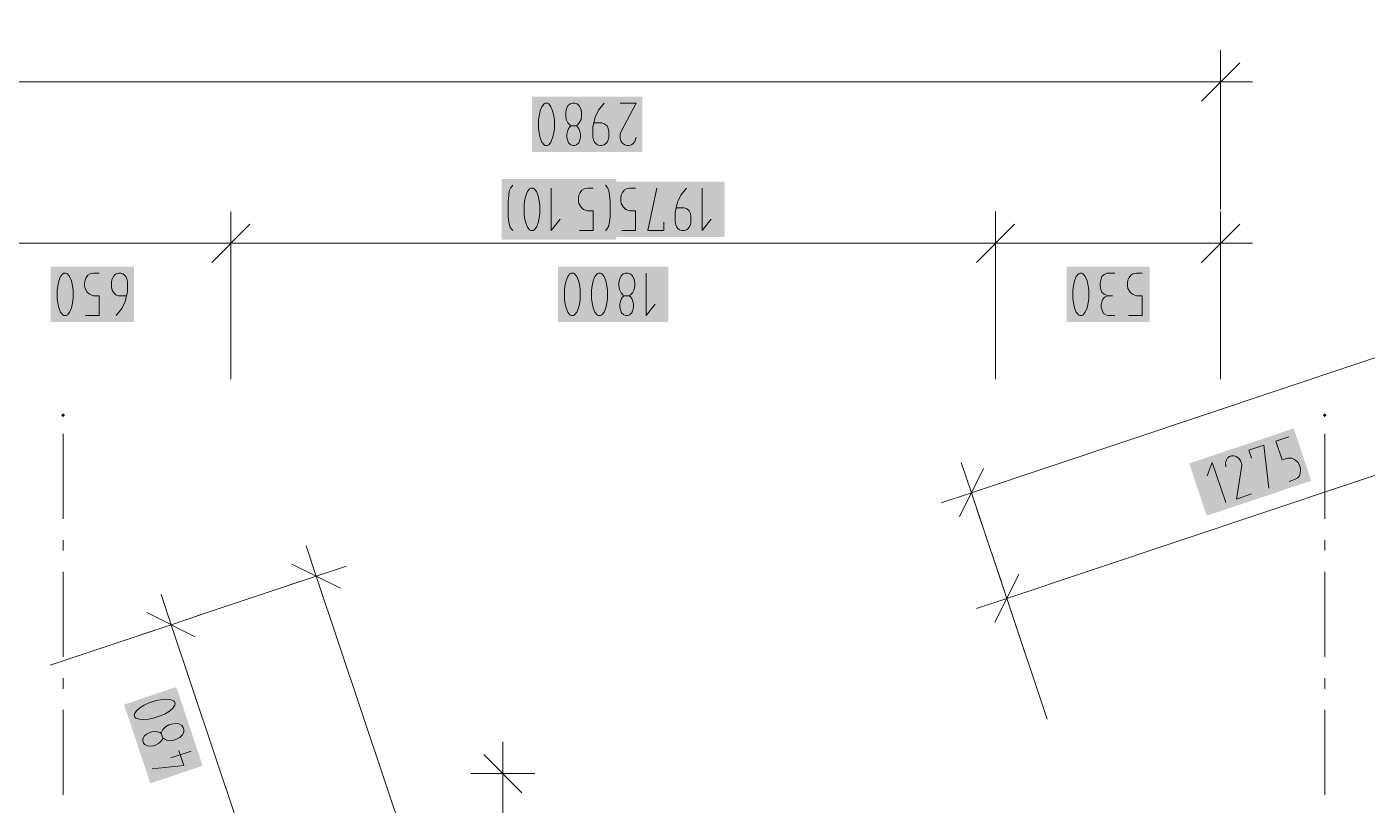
# Model space of a CAD drawing. Header units: millimetres. Extents: x 0 to 594, y 0 to 420.
# Drawn here: x 125.82 to 158.16, y 339.59 to 358.37 of the extents above; entities that cross this region are included whole.
import ezdxf

# ---------------------------------------------------------------- set-up
doc = ezdxf.new("R2010")
doc.units = ezdxf.units.MM
doc.header["$LTSCALE"] = 8
doc.layers.add('PDF_Koty delkove', color=7, linetype='Continuous')
doc.layers.add('PDF_Osy hlavni', color=7, linetype='Continuous')

msp = doc.modelspace()

# ---------------------------------------------------------------- linework, layer by layer
at = {"layer": 'PDF_Koty delkove', "lineweight": 18}
for points in [[(182.204, 358.368), (148.615, 347.125)], [(154.628, 357.808), (154.628, 357.039), (154.628, 356.27)], [(155.089, 357.5), (154.167, 356.578)], [(154.628, 357.039), (129.719, 357.039), (124.064, 357.039), (118.574, 357.039), (80.88, 357.039), (65.966, 357.039)], [(155.397, 357.039), (154.628, 357.039), (154.628, 353.964)], [(138.168, 355.911), (138.182, 355.809), (138.209, 355.689), (138.251, 355.587), (138.305, 355.518), (138.333, 355.502), (138.387, 355.502), (138.415, 355.518), (138.469, 355.587), (138.51, 355.689), (138.538, 355.809), (138.552, 355.911), (138.552, 356.116), (138.538, 356.218), (138.51, 356.338), (138.469, 356.441), (138.415, 356.509), (138.387, 356.527), (138.333, 356.527), (138.305, 356.509), (138.251, 356.441), (138.209, 356.338), (138.182, 356.218), (138.168, 356.116)], [(139.756, 356.527), (139.619, 356.356), (139.537, 356.184), (139.483, 355.946), (139.483, 355.706), (139.496, 355.638), (139.524, 355.587), (139.551, 355.553), (139.592, 355.518), (139.647, 355.502), (139.701, 355.502), (139.756, 355.518)], [(140.14, 356.527), (140.523, 356.527), (140.167, 355.843), (140.14, 355.774), (140.14, 355.672), (140.167, 355.604), (140.208, 355.553), (140.249, 355.518), (140.304, 355.502), (140.358, 355.502), (140.413, 355.518), (140.454, 355.553), (140.495, 355.604), (140.523, 355.706)], [(138.168, 356.116), (138.168, 355.911)], [(139.072, 355.979), (139.099, 355.962), (139.14, 355.911), (139.167, 355.843), (139.181, 355.774), (139.181, 355.706), (139.167, 355.638), (139.14, 355.569), (139.085, 355.518), (139.044, 355.502), (138.99, 355.502), (138.949, 355.518), (138.894, 355.569), (138.867, 355.638), (138.853, 355.706), (138.853, 355.774), (138.867, 355.843), (138.894, 355.911), (138.935, 355.962), (138.962, 355.979)], [(139.756, 355.518), (139.797, 355.553), (139.824, 355.587), (139.852, 355.638), (139.866, 355.706), (139.866, 355.843), (139.852, 355.911), (139.824, 355.979), (139.756, 356.031), (139.701, 356.048), (139.51, 356.048)], [(183.057, 355.821), (179.363, 354.584), (177.803, 354.062), (177.176, 353.852), (161.868, 348.728), (149.468, 344.578)], [(137.546, 353.452), (137.519, 353.486), (137.478, 353.554), (137.451, 353.656), (137.437, 353.793), (137.437, 354.134), (137.451, 354.306), (137.464, 354.408), (137.492, 354.477), (137.546, 354.544)], [(138.476, 354.477), (138.476, 353.452), (138.694, 353.724)], [(139.487, 353.452), (139.487, 353.929), (139.35, 353.929), (139.255, 353.964), (139.2, 354.016), (139.145, 354.101), (139.131, 354.168), (139.131, 354.237), (139.145, 354.306), (139.172, 354.373), (139.213, 354.424), (139.268, 354.459), (139.35, 354.477), (139.487, 354.477)], [(139.787, 354.544), (139.842, 354.477), (139.869, 354.408), (139.883, 354.306), (139.897, 354.134), (139.897, 353.793), (139.883, 353.656), (139.855, 353.554), (139.814, 353.486), (139.787, 353.452)], [(140.18, 353.452), (140.508, 353.452), (140.508, 353.929), (140.371, 353.929), (140.276, 353.964), (140.221, 354.016), (140.167, 354.101), (140.153, 354.168), (140.153, 354.237), (140.167, 354.306), (140.194, 354.373), (140.235, 354.424), (140.289, 354.459), (140.371, 354.477), (140.508, 354.477)], [(141.192, 353.656), (141.192, 353.452), (140.809, 353.452), (141.027, 354.477)], [(141.738, 354.477), (141.601, 354.306), (141.519, 354.134), (141.465, 353.896), (141.465, 353.656), (141.479, 353.588), (141.506, 353.537), (141.533, 353.503), (141.574, 353.468), (141.629, 353.452), (141.683, 353.452), (141.738, 353.468), (141.779, 353.503), (141.806, 353.537), (141.834, 353.588), (141.848, 353.656), (141.848, 353.793), (141.834, 353.861), (141.806, 353.929), (141.738, 353.981), (141.683, 353.998), (141.492, 353.998)], [(142.121, 354.477), (142.121, 353.452), (142.339, 353.724)], [(130.746, 353.913), (130.746, 353.144), (130.746, 352.376)], [(149.195, 353.913), (149.195, 353.144), (149.195, 352.376)], [(154.628, 353.913), (154.628, 353.144), (154.628, 352.376)], [(131.207, 353.606), (130.284, 352.683)], [(149.657, 353.606), (148.734, 352.683)], [(155.089, 353.606), (154.167, 352.683)], [(139.159, 353.452), (139.487, 353.452)], [(65.966, 353.144), (71.501, 353.144), (80.88, 353.144), (118.574, 353.144), (124.064, 353.144), (130.746, 353.144), (143.175, 353.144), (149.195, 353.144), (149.227, 353.144), (149.94, 353.144), (154.628, 353.144), (155.397, 353.144)], [(130.746, 353.144), (130.746, 352.641), (130.746, 352.635), (130.746, 352.581), (130.746, 349.864)], [(149.195, 353.144), (149.195, 352.824), (149.195, 352.591), (149.195, 352.59), (149.195, 352.581), (149.195, 349.864)], [(154.628, 353.144), (154.628, 349.864)], [(126.856, 352.341), (126.802, 352.409), (126.774, 352.427), (126.72, 352.427), (126.692, 352.409), (126.638, 352.341), (126.597, 352.238), (126.57, 352.118), (126.556, 352.016)], [(126.556, 352.016), (126.556, 351.811), (126.57, 351.709), (126.597, 351.589), (126.638, 351.487), (126.692, 351.418), (126.72, 351.402), (126.774, 351.402), (126.802, 351.418), (126.856, 351.487), (126.898, 351.589), (126.925, 351.709), (126.939, 351.811), (126.939, 352.016), (126.925, 352.118), (126.898, 352.238), (126.856, 352.341)], [(127.24, 351.402), (127.569, 351.402), (127.569, 351.879), (127.431, 351.879), (127.336, 351.914), (127.281, 351.966), (127.227, 352.051), (127.213, 352.118), (127.213, 352.187), (127.227, 352.256), (127.254, 352.323), (127.295, 352.374), (127.349, 352.409), (127.431, 352.427), (127.569, 352.427)], [(127.979, 351.897), (127.938, 351.931), (127.911, 351.966), (127.884, 352.016), (127.87, 352.084), (127.87, 352.221), (127.884, 352.289), (127.911, 352.341), (127.938, 352.374), (127.979, 352.409), (128.034, 352.427), (128.088, 352.427), (128.143, 352.409), (128.184, 352.374), (128.212, 352.341), (128.24, 352.289), (128.253, 352.221), (128.253, 351.982), (128.198, 351.743), (128.116, 351.572), (127.979, 351.402)], [(140.764, 352.427), (140.764, 351.402), (140.983, 351.674)], [(151.446, 352.016), (151.432, 352.118), (151.404, 352.238), (151.363, 352.341), (151.309, 352.409), (151.281, 352.427), (151.227, 352.427), (151.199, 352.409), (151.145, 352.341), (151.104, 352.238), (151.077, 352.118), (151.063, 352.016)], [(152.075, 352.427), (151.884, 352.427), (151.816, 352.392), (151.761, 352.341), (151.734, 352.256), (151.72, 352.187), (151.72, 352.118), (151.734, 352.033), (151.761, 351.966), (151.816, 351.914), (151.911, 351.879)], [(152.404, 351.402), (152.732, 351.402), (152.732, 351.879), (152.595, 351.879), (152.5, 351.914), (152.445, 351.966), (152.391, 352.051), (152.377, 352.118), (152.377, 352.187), (152.391, 352.256), (152.418, 352.323), (152.459, 352.374), (152.513, 352.409), (152.595, 352.427), (152.732, 352.427)], [(128.226, 351.879), (128.034, 351.879), (127.979, 351.897)], [(140.354, 351.879), (140.381, 351.862), (140.422, 351.811), (140.449, 351.743), (140.463, 351.674), (140.463, 351.606), (140.449, 351.538), (140.422, 351.469), (140.367, 351.418), (140.326, 351.402), (140.271, 351.402), (140.23, 351.418), (140.175, 351.469), (140.148, 351.538), (140.134, 351.606), (140.134, 351.674), (140.148, 351.743), (140.175, 351.811)], [(140.175, 351.811), (140.216, 351.862), (140.244, 351.879)], [(151.063, 352.016), (151.063, 351.811), (151.077, 351.709), (151.104, 351.589), (151.145, 351.487), (151.199, 351.418), (151.227, 351.402), (151.281, 351.402), (151.309, 351.418), (151.363, 351.487), (151.404, 351.589), (151.432, 351.709), (151.446, 351.811), (151.446, 352.016)], [(152.075, 351.402), (151.911, 351.402), (151.856, 351.418), (151.802, 351.453), (151.774, 351.504), (151.747, 351.606), (151.747, 351.674), (151.774, 351.777), (151.829, 351.846), (151.911, 351.879), (152.02, 351.879)], [(156.27, 348.476), (155.959, 348.372), (156.111, 347.919), (156.241, 347.962), (156.342, 347.96), (156.41, 347.928), (156.489, 347.865), (156.524, 347.805), (156.545, 347.74), (156.554, 347.671), (156.55, 347.598), (156.527, 347.536), (156.487, 347.486), (156.414, 347.443), (156.284, 347.4)], [(155.375, 347.096), (155.012, 346.974), (155.133, 347.735), (155.137, 347.809), (155.104, 347.906), (155.057, 347.962), (155.002, 347.997), (154.952, 348.017), (154.894, 348.015), (154.843, 347.998), (154.796, 347.965)], [(155.374, 347.961), (155.309, 348.154), (155.673, 348.276), (155.791, 347.235)], [(148.906, 347.709), (148.324, 346.541)], [(148.371, 347.854), (148.615, 347.125), (148.859, 346.396)], [(154.752, 346.887), (154.427, 347.859), (154.306, 347.531)], [(154.796, 347.965), (154.768, 347.919), (154.745, 347.857), (154.751, 347.752)], [(147.886, 346.881), (148.615, 347.125), (149.591, 344.209)], [(132.561, 345.842), (132.805, 345.113), (129.889, 344.137)], [(133.534, 345.357), (132.805, 345.113), (132.076, 344.869)], [(133.389, 344.822), (132.221, 345.404)], [(138.294, 328.713), (132.805, 345.113)], [(149.759, 345.161), (149.177, 343.994)], [(149.224, 345.307), (149.468, 344.578), (149.712, 343.849)], [(129.061, 344.671), (129.305, 343.942), (126.389, 342.966)], [(148.739, 344.334), (149.468, 344.578), (150.444, 341.662)], [(130.034, 344.186), (129.305, 343.942), (128.576, 343.698)], [(129.889, 343.651), (128.722, 344.233)], [(134.795, 327.542), (134.777, 327.597), (134.688, 327.862), (130.872, 339.26), (129.305, 343.942)], [(129.101, 341.213), (129.093, 341.182), (129.058, 341.127), (129.002, 341.079), (128.941, 341.044), (128.876, 341.023), (128.808, 341.014), (128.734, 341.018), (128.668, 341.054), (128.639, 341.088), (128.622, 341.139), (128.625, 341.184), (128.656, 341.252)], [(128.656, 341.252), (128.712, 341.299), (128.772, 341.334), (128.837, 341.356), (128.907, 341.365), (128.979, 341.36), (129.041, 341.338), (129.066, 341.317)], [(129.491, 340.911), (129.613, 340.547), (128.848, 340.465)], [(129.785, 340.894), (129.299, 340.731)], [(137.308, 340.35), (137.308, 341.119)], [(137.77, 339.889), (136.847, 340.811)], [(138.077, 340.35), (137.308, 340.35), (136.54, 340.35)], [(137.308, 276.442), (137.308, 277.928), (137.308, 320.055), (137.308, 323.95), (137.308, 340.35)]]:
    msp.add_lwpolyline(points, dxfattribs=at)
for points in [[(138.826, 356.287), (138.826, 356.218), (138.839, 356.133), (138.88, 356.048), (138.935, 355.997), (138.962, 355.979), (139.072, 355.979), (139.099, 355.997), (139.154, 356.048), (139.195, 356.133), (139.209, 356.218), (139.209, 356.287), (139.195, 356.372), (139.154, 356.458), (139.099, 356.509), (139.044, 356.527), (138.99, 356.527), (138.935, 356.509), (138.88, 356.458), (138.839, 356.372)], [(137.82, 354.066), (137.82, 353.861), (137.833, 353.759), (137.861, 353.639), (137.902, 353.537), (137.956, 353.468), (137.983, 353.452), (138.038, 353.452), (138.066, 353.468), (138.12, 353.537), (138.161, 353.639), (138.189, 353.759), (138.202, 353.861), (138.202, 354.066), (138.189, 354.168), (138.161, 354.288), (138.12, 354.391), (138.066, 354.459), (138.038, 354.477), (137.983, 354.477), (137.956, 354.459), (137.902, 354.391), (137.861, 354.288), (137.833, 354.168)], [(138.793, 352.016), (138.793, 351.811), (138.807, 351.709), (138.834, 351.589), (138.875, 351.487), (138.929, 351.418), (138.957, 351.402), (139.012, 351.402), (139.039, 351.418), (139.094, 351.487), (139.135, 351.589), (139.163, 351.709), (139.177, 351.811), (139.177, 352.016), (139.163, 352.118), (139.135, 352.238), (139.094, 352.341), (139.039, 352.409), (139.012, 352.427), (138.957, 352.427), (138.929, 352.409), (138.875, 352.341), (138.834, 352.238), (138.807, 352.118)], [(139.45, 352.016), (139.45, 351.811), (139.464, 351.709), (139.491, 351.589), (139.532, 351.487), (139.586, 351.418), (139.614, 351.402), (139.669, 351.402), (139.697, 351.418), (139.751, 351.487), (139.792, 351.589), (139.82, 351.709), (139.834, 351.811), (139.834, 352.016), (139.82, 352.118), (139.792, 352.238), (139.751, 352.341), (139.697, 352.409), (139.669, 352.427), (139.614, 352.427), (139.586, 352.409), (139.532, 352.341), (139.491, 352.238), (139.464, 352.118)], [(140.107, 352.187), (140.107, 352.118), (140.121, 352.033), (140.161, 351.948), (140.216, 351.897), (140.244, 351.879), (140.354, 351.879), (140.381, 351.897), (140.436, 351.948), (140.477, 352.033), (140.491, 352.118), (140.491, 352.187), (140.477, 352.272), (140.436, 352.358), (140.381, 352.409), (140.326, 352.427), (140.271, 352.427), (140.216, 352.409), (140.161, 352.358), (140.121, 352.272)], [(128.944, 342.113), (128.749, 342.048), (128.658, 342.003), (128.552, 341.939), (128.468, 341.867), (128.42, 341.794), (128.414, 341.762), (128.431, 341.711), (128.455, 341.69), (128.538, 341.66), (128.648, 341.654), (128.77, 341.665), (128.871, 341.684), (129.065, 341.749), (129.158, 341.795), (129.263, 341.86), (129.347, 341.931), (129.395, 342.004), (129.403, 342.036), (129.386, 342.088), (129.36, 342.109), (129.278, 342.138), (129.168, 342.145), (129.045, 342.132)], [(129.315, 341.544), (129.249, 341.523), (129.173, 341.482), (129.105, 341.417), (129.074, 341.349), (129.066, 341.317), (129.101, 341.213), (129.126, 341.193), (129.192, 341.157), (129.286, 341.145), (129.371, 341.159), (129.436, 341.181), (129.513, 341.221), (129.581, 341.287), (129.612, 341.356), (129.611, 341.413), (129.594, 341.465), (129.56, 341.511), (129.494, 341.547), (129.4, 341.558)]]:
    msp.add_lwpolyline(points, close=True, dxfattribs=at)
at = {"layer": 'PDF_Koty delkove', "color": 7, "lineweight": 18, "true_color": 0xffffff, "transparency": 33554559}
for points in [[(140.677, 356.68), (138.015, 356.68), (140.677, 355.348), (138.015, 355.348)], [(140.051, 354.699), (137.283, 354.699), (140.051, 353.23), (137.283, 353.23)], [(142.658, 354.631), (140, 354.631), (142.658, 353.298), (140, 353.298)], [(128.407, 352.581), (126.402, 352.581), (128.407, 351.248), (126.402, 351.248)], [(141.301, 352.581), (138.64, 352.581), (141.301, 351.248), (138.64, 351.248)], [(152.914, 352.581), (150.909, 352.581), (152.914, 351.248), (150.909, 351.248)], [(154.292, 346.571), (156.816, 347.416), (153.869, 347.834), (156.393, 348.679)], [(130.067, 340.537), (129.431, 342.438), (128.803, 340.114), (128.167, 342.015)]]:
    msp.add_solid(points, dxfattribs=at)
at = {"layer": 'PDF_Osy hlavni', "lineweight": 18}
for points in [[(126.697, 346.498), (126.697, 348.548)], [(157.139, 346.498), (157.139, 348.548)], [(126.697, 345.729), (126.697, 345.985)], [(157.139, 345.729), (157.139, 345.985)], [(126.697, 343.166), (126.697, 345.216)], [(157.139, 343.166), (157.139, 345.216)], [(126.697, 342.398), (126.697, 342.654)], [(157.139, 342.398), (157.139, 342.654)], [(126.697, 339.835), (126.697, 341.885)], [(157.139, 339.835), (157.139, 341.885)]]:
    msp.add_lwpolyline(points, dxfattribs=at)
at = {"layer": 'PDF_Osy hlavni', "lineweight": 18, "transparency": 33554559}
for points in [[(126.697, 348.95), (126.651, 348.996), (126.743, 348.996), (126.697, 349.042)], [(157.139, 348.95), (157.093, 348.996), (157.185, 348.996), (157.139, 349.042)]]:
    msp.add_solid(points, dxfattribs=at)

doc.saveas('drawing.dxf')
